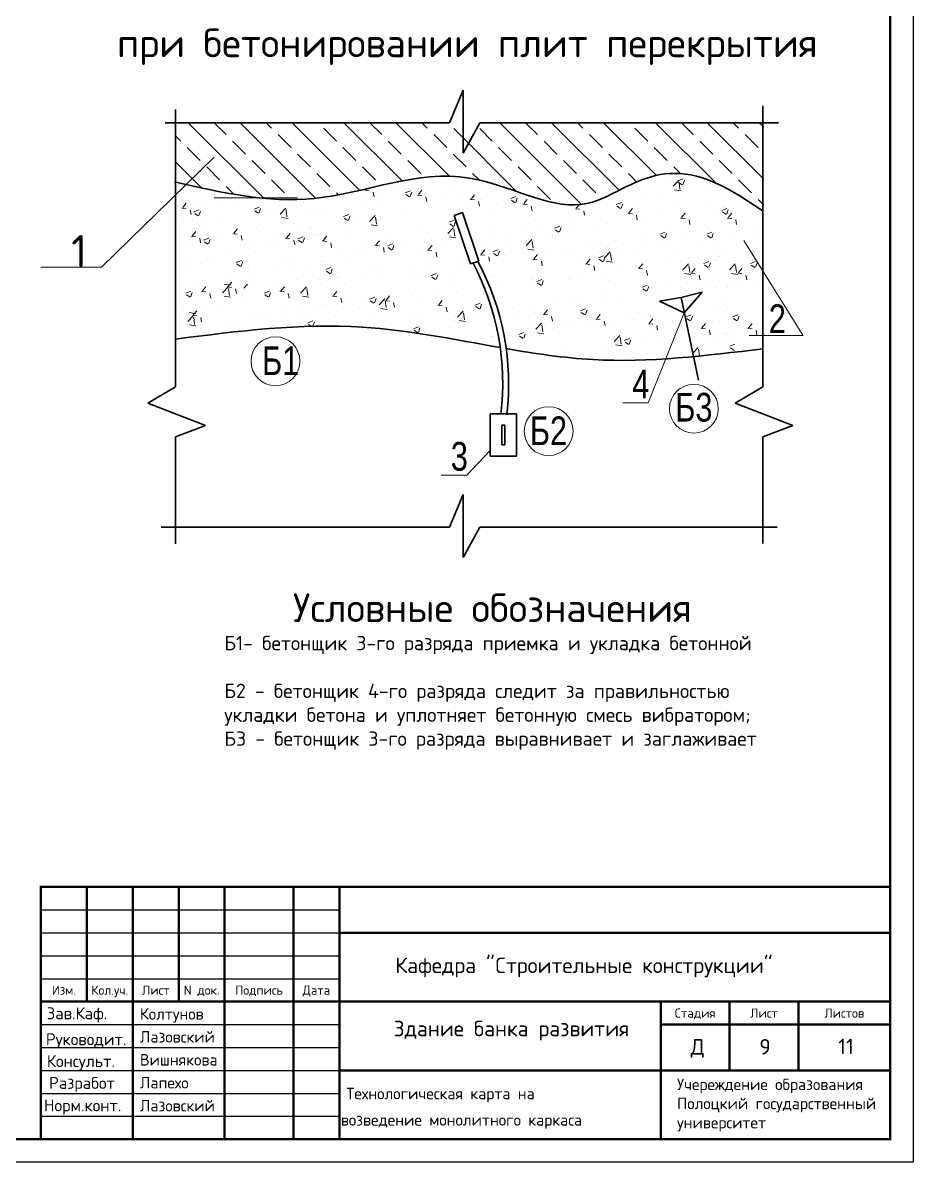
# Model space of a CAD drawing. Header units: millimetres. Extents: x 5763 to 12018931, y 39842 to 3600577.
# Drawn here: x 971872 to 1010663, y 734421 to 784092 of the extents above; entities that cross this region are included whole.
import ezdxf
from ezdxf.enums import TextEntityAlignment as Align

# ---------------------------------------------------------------- set-up
doc = ezdxf.new("R2010")
doc.units = ezdxf.units.MM
doc.layers.add('1serv', color=7, linetype='Continuous')
for name, color, linetype, lineweight in [('3', 7, 'Continuous', 35), ('разм', 5, 'Continuous', 15), ('текст на ТК', 7, 'Continuous', 20)]:
    doc.layers.add(name, color=color, linetype=linetype, lineweight=lineweight)
doc.styles.add('ISOCPEUR', font='isocpeur.ttf')
doc.styles.add('TXT0', font='txt', dxfattribs={"width": 0.8})

msp = doc.modelspace()

# ---------------------------------------------------------------- linework, layer by layer
at = {"color": 0, "lineweight": 35}
for p, q in [((990455.40727, 779737.87266), (991059.40122, 781159.52806)), ((991059.40122, 781159.52806), (991059.40122, 778413.29817)), ((1004113.85126, 768220.15795), (1004113.85126, 780465.65324)), ((978525.29378, 768220.15795), (978525.29378, 780315.87689)), ((990455.40727, 779737.87266), (978077.23517, 779737.87266)), ((991059.40122, 778413.29817), (991778.26487, 779737.87266)), ((1004800.80521, 779737.87266), (991778.26487, 779737.87266)), ((991031.16648, 775817.60631), (990669.98618, 775697.20311)), ((990669.98618, 775697.20311), (991376.54694, 773577.6928)), ((991737.72725, 773698.096), (991031.16648, 775817.60631)), ((991376.54694, 773577.6928), (991737.72725, 773698.096)), ((1000549.21703, 772116.28984), (999608.15132, 771960.77666)), ((999608.15132, 771960.77666), (1000689.16743, 771451.94804)), ((1000549.21703, 772116.28984), (1001473.04391, 772353.63538)), ((1001307.65671, 768511.89085), (1000549.21703, 772116.28984)), ((1001473.04391, 772353.63538), (1000689.16743, 771451.94804)), ((978525.29378, 768220.15795), (977313.32316, 767509.41261)), ((1004113.85126, 768220.15795), (1002901.88064, 767509.41261)), ((977313.32316, 767509.41261), (979835.86953, 766534.38986)), ((1002901.88064, 767509.41261), (1005424.42701, 766534.38986)), ((993374.44256, 767050.99473), (992232.54268, 767050.99473)), ((992232.54268, 767050.99473), (992232.54268, 765197.10025)), ((993374.44256, 765197.10025), (993374.44256, 767050.99473)), ((979835.86953, 766534.38986), (978521.62881, 766047.84368)), ((992870.86256, 766547.41473), (992736.12268, 766547.41473)), ((992736.12268, 766547.41473), (992736.12268, 765700.68025)), ((992870.86256, 765700.68025), (992870.86256, 766547.41473)), ((1005424.42701, 766534.38986), (1004110.18629, 766047.84368)), ((978525.29378, 761371.25982), (978525.29378, 766049.20049)), ((1004113.85126, 761388.22348), (1004113.85126, 766049.20049)), ((992736.12268, 765700.68025), (992870.86256, 765700.68025)), ((992232.54268, 765197.10025), (993374.44256, 765197.10025)), ((990455.40727, 762110.54913), (991059.40122, 763532.20454)), ((991059.40122, 763532.20454), (991059.40122, 760785.97464)), ((990455.40727, 762110.54913), (977905.17636, 762110.54913)), ((991059.40122, 760785.97464), (991778.26487, 762110.54913)), ((1004736.95949, 762110.54913), (991778.26487, 762110.54913))]:
    msp.add_line(p, q, dxfattribs=at)
at = {"color": 0}
for p, q in [((972663.26196, 745420.69569), (985663.26196, 745420.69569)), ((972663.26196, 744420.69569), (985663.26196, 744420.69569)), ((972663.26196, 743420.69569), (985663.26196, 743420.69569)), ((972663.26196, 742420.69569), (985663.26196, 742420.69569)), ((972663.26196, 740420.69569), (985663.26196, 740420.69569)), ((972663.26196, 739420.69569), (985663.26196, 739420.69569)), ((972663.26196, 738420.69569), (985663.26196, 738420.69569)), ((972663.26196, 737420.69569), (985663.26196, 737420.69569)), ((972663.26196, 736420.69569), (985663.26196, 736420.69569))]:
    msp.add_line(p, q, dxfattribs=at)
msp.add_lwpolyline([(842463.26196, 734420.69569), (842463.26196, 853220.69569), (1010663.26196, 853220.69569), (1010663.26196, 734420.69569)], close=True, dxfattribs=at)
at = {"color": 0, "lineweight": 40, "const_width": 100}
msp.add_lwpolyline([(846463.26196, 735420.69569), (846463.26196, 852220.69569), (1009663.26196, 852220.69569), (1009663.26196, 735420.69569)], close=True, dxfattribs=at)
at = {"color": 0, "const_width": 100}
for points in [[(1009663.26196, 746420.69569), (972663.26196, 746420.69569), (972663.26196, 735420.69569)], [(974663.26196, 741420.69569), (974663.26196, 746420.69569)], [(976663.26196, 735420.69569), (976663.26196, 746420.69569)], [(978663.26196, 741420.69569), (978663.26196, 746420.69569)], [(980663.26196, 735420.69569), (980663.26196, 746420.69569)], [(983663.26196, 735420.69569), (983663.26196, 746420.69569)], [(985663.26196, 735420.69569), (985663.26196, 746420.69569)], [(985663.26196, 744420.69569), (1009663.26196, 744420.69569)], [(985663.26196, 741420.69569), (972663.26196, 741420.69569)], [(985663.26196, 741420.69569), (1009663.26196, 741420.69569)], [(999663.26196, 735420.69569), (999663.26196, 741420.69569)], [(1002663.26196, 738420.69569), (1002663.26196, 741420.69569)], [(1005663.26196, 738420.69569), (1005663.26196, 741420.69569)], [(999663.26196, 740420.69569), (1009663.26196, 740420.69569)], [(985663.26196, 738420.69569), (1009663.26196, 738420.69569)]]:
    msp.add_lwpolyline(points, dxfattribs=at)
at = {"color": 0, "lineweight": 35}
for centre, radius, start, end in [((981421.19098, 768364.55351), 11359.26477, 353.274594503, 27.543872055), ((981847.03354, 768377.55249), 11189.84499, 352.946197943, 28.313858797)]:
    msp.add_arc(centre, radius, start, end, dxfattribs=at)
for points, knots in [([(978473.9842, 777156.68678), (980514.2642, 776693.20861), (984818.97737, 775715.33276), (990640.33351, 778465.33281), (997011.91616, 774650.96852), (999631.99261, 779101.80733), (1004055.29443, 775913.45197), (1004113.85126, 775903.34883)], [0, 0, 0, 0, 3658.5913542953, 7719.1298982976, 10686.4797242927, 14551.0991077453, 15345.1369222005, 15345.1369222005, 15345.1369222005, 15345.1369222005]), ([(978525.29378, 770303.07752), (981246.61615, 770651.40125), (985990.6143, 771258.62335), (990674.46067, 770285.42774), (992673.87816, 769932.35252)], [0, 0, 0, 0, 32.4122202127, 56.5032332157, 56.5032332157, 56.5032332157, 56.5032332157]), ([(992934.47936, 769886.71468), (994189.15086, 769668.96523), (997894.50368, 769115.97244), (1001638.67569, 769577.81623), (1004113.85126, 769883.12924)], [57.5498371692, 57.5498371692, 57.5498371692, 57.5498371692, 72.6656349091, 102.1489744054, 102.1489744054, 102.1489744054, 102.1489744054])]:
    msp.add_open_spline(points, degree=3, knots=knots, dxfattribs=at)
at = {"layer": '3', "color": 0, "lineweight": 18}
for p, q in [((972663.26196, 746420.69569), (1009663.26196, 746420.69569)), ((980663.26196, 735420.69569), (980663.26196, 746420.69569)), ((983663.26196, 735420.69569), (983663.26196, 746420.69569)), ((985663.26196, 735420.69569), (985663.26196, 746420.69569)), ((972663.26196, 745420.69569), (985663.26196, 745420.69569)), ((972663.26196, 744420.69569), (985663.26196, 744420.69569)), ((972663.26196, 741420.69569), (1009663.26196, 741420.69569)), ((999663.26196, 735420.69569), (999663.26196, 741420.69569)), ((1002663.26196, 738420.69569), (1002663.26196, 741420.69569)), ((1005663.26196, 738420.69569), (1005663.26196, 741420.69569)), ((972663.26196, 740420.69569), (985663.26196, 740420.69569)), ((999663.26196, 740420.69569), (1009663.26196, 740420.69569)), ((972663.26196, 739420.69569), (985663.26196, 739420.69569)), ((972663.26196, 738420.69569), (1009663.26196, 738420.69569)), ((972663.26196, 737420.69569), (985663.26196, 737420.69569)), ((972663.26196, 736420.69569), (985663.26196, 736420.69569))]:
    msp.add_line(p, q, dxfattribs=at)
at = {"layer": 'текст на ТК', "color": 0, "linetype": 'Continuous'}
for p, q in [((982373.49906, 776445.4389), (979081.0653, 779737.87266)), ((980730.15145, 779219.35635), (980211.63513, 779737.87266)), ((984643.75751, 776436.31914), (981342.20399, 779737.87266)), ((982708.6478, 779501.99869), (982472.77382, 779737.87266)), ((986558.83492, 776782.38042), (983603.34268, 779737.87266)), ((985535.07116, 778936.71401), (984969.78649, 779501.99869)), ((988406.58058, 777195.77344), (985864.48137, 779737.87266)), ((987513.56751, 779219.35635), (986995.0512, 779737.87266)), ((990461.01091, 777402.4818), (988125.62005, 779737.87266)), ((989492.06386, 779501.99869), (989256.18989, 779737.87266)), ((993372.27558, 776752.35582), (990647.69504, 779476.93637)), ((992318.48722, 778936.71401), (991778.26487, 779476.93637)), ((996215.97664, 776169.79345), (992647.89743, 779737.87266)), ((994296.98358, 779219.35635), (993778.46726, 779737.87266)), ((997866.15355, 776780.75524), (994909.03612, 779737.87266)), ((996275.47993, 779501.99869), (996039.60595, 779737.87266)), ((999475.92205, 777432.12542), (997170.17481, 779737.87266)), ((999101.90329, 778936.71401), (998536.61862, 779501.99869)), ((1002030.68062, 777138.50554), (999431.3135, 779737.87266)), ((1001080.39964, 779219.35635), (1000561.88333, 779737.87266)), ((1004151.11178, 777279.21306), (1001692.45219, 779737.87266)), ((1003058.896, 779501.99869), (1002823.02202, 779737.87266)), ((1004151.11178, 779540.35175), (1003953.59087, 779737.87266)), ((978751.65509, 778936.71401), (978525.29378, 779163.07533)), ((981578.07845, 778371.42934), (981012.79378, 778936.71401)), ((983556.57481, 778654.07168), (982991.29013, 779219.35635)), ((988361.49452, 778371.42934), (987796.20985, 778936.71401)), ((990339.99087, 778654.07168), (989774.7062, 779219.35635)), ((995144.91059, 778371.42934), (994579.62591, 778936.71401)), ((997123.40694, 778654.07168), (996558.12227, 779219.35635)), ((1001928.32665, 778371.42934), (1001363.04198, 778936.71401)), ((1003906.823, 778654.07168), (1003341.53833, 779219.35635)), ((979599.5821, 778088.78701), (979034.29743, 778654.07168)), ((984404.50181, 777806.14467), (983839.21714, 778371.42934)), ((986382.99817, 778088.78701), (985817.71349, 778654.07168)), ((991187.91788, 777806.14467), (990622.63321, 778371.42934)), ((993166.41423, 778088.78701), (992601.12956, 778654.07168)), ((997971.33395, 777806.14467), (997406.04927, 778371.42934)), ((999949.8303, 778088.78701), (999384.54563, 778654.07168)), ((975304.5255, 773441.80795), (980202.75766, 778233.41002)), ((979658.86505, 776898.93422), (978525.29378, 778032.5055)), ((982426.00546, 777523.50233), (981860.72079, 778088.78701)), ((989209.42153, 777523.50233), (988644.13686, 778088.78701)), ((995992.83759, 777523.50233), (995427.55292, 778088.78701)), ((1002776.25366, 777523.50233), (1002210.96899, 778088.78701)), ((980447.50911, 777240.86), (979882.22444, 777806.14467)), ((985252.42882, 776958.21766), (984687.14415, 777523.50233)), ((987230.92518, 777240.86), (986665.6405, 777806.14467)), ((991749.13826, 777244.92428), (991470.56022, 777523.50233)), ((994014.34124, 777240.86), (993449.05657, 777806.14467)), ((998629.99282, 777147.4858), (998253.97628, 777523.50233)), ((1000518.5588, 777520.05851), (1000232.47264, 777806.14467)), ((981064.79982, 776623.56929), (980730.15145, 776958.21766)), ((983273.93247, 776675.57532), (982708.6478, 777240.86)), ((989330.83674, 776938.82553), (989330.83674, 776938.82553)), ((991350.36623, 777204.70163), (991350.36623, 777204.70163)), ((994862.26825, 776392.93299), (994296.98358, 776958.21766)), ((996840.7646, 776675.57532), (996275.47993, 777240.86)), ((998571.40613, 777004.89574), (998571.40613, 777004.89574)), ((999371.92606, 777110.28619), (999371.92606, 777110.28619)), ((999970.40538, 777315.10972), (999970.40538, 777315.10972)), ((1000204.18233, 776963.79723), (1000453.24894, 777223.37816)), ((1000411.52272, 777201.47136), (1000635.42329, 777287.41874)), ((1000442.04654, 777131.69204), (1000601.10899, 777024.40306)), ((1000503.51119, 776845.62997), (1000468.18207, 777149.3179)), ((1000583.00967, 777269.72837), (1000583.00967, 777269.72837)), ((1000630.20071, 777039.04241), (1000695.03895, 777232.27861)), ((1000704.75291, 776871.50605), (1000704.75291, 776871.50605)), ((1001677.42318, 777242.9877), (1001677.42318, 777242.9877)), ((1003624.18067, 776675.57532), (1003058.896, 777240.86)), ((978843.09348, 776365.90089), (978843.09348, 776365.90089)), ((978856.24504, 776693.86488), (978856.24504, 776693.86488)), ((979314.07451, 776728.97938), (979314.07451, 776728.97938)), ((983566.11239, 776383.3954), (983556.57481, 776392.93299)), ((985299.70372, 776408.1168), (985299.70372, 776408.1168)), ((985626.41183, 776584.23466), (985535.07116, 776675.57532)), ((986710.85891, 776624.05818), (986710.85891, 776624.05818)), ((986769.99424, 776784.84689), (986961.12812, 776768.12484)), ((986811.95271, 776811.40194), (986850.32214, 776857.12884)), ((987175.22077, 776502.20353), (987138.2482, 776702.64618)), ((987319.2332, 776673.9929), (987319.2332, 776673.9929)), ((988119.75313, 776779.38334), (988119.75313, 776779.38334)), ((988417.87671, 776551.93616), (988417.87671, 776551.93616)), ((988533.59113, 776682.3093), (988757.4917, 776768.25668)), ((988564.12974, 776612.5274), (988723.19219, 776505.23843)), ((988739.71932, 776457.66958), (988739.71932, 776457.66958)), ((988752.28387, 776519.87206), (988817.12211, 776713.10825)), ((989063.60079, 776584.18232), (989254.73467, 776567.46027)), ((989105.5666, 776610.73682), (989259.72634, 776794.45724)), ((989266.02339, 776371.61171), (989266.02339, 776371.61171)), ((989468.82421, 776301.52332), (989431.85164, 776501.96597)), ((990124.89451, 776479.81414), (990124.89451, 776479.81414)), ((990604.59165, 776777.77638), (990604.59165, 776777.77638)), ((990907.85697, 776596.76599), (990907.85697, 776596.76599)), ((991357.20735, 776383.51775), (991548.34123, 776366.7957)), ((991399.18049, 776410.0717), (991553.34023, 776593.79212)), ((991831.91231, 776407.69212), (991831.91231, 776407.69212)), ((992523.05277, 776801.48037), (992523.05277, 776801.48037)), ((993129.15351, 776426.20607), (993353.05408, 776512.15345)), ((993347.83883, 776263.77332), (993412.67707, 776457.00952)), ((993692.79438, 776209.40658), (993846.95412, 776393.127)), ((997402.05875, 776406.59757), (997402.05875, 776406.59757)), ((999062.91933, 776646.35177), (999062.91933, 776646.35177)), ((999796.92877, 776470.34115), (999796.92877, 776470.34115)), ((1000268.77021, 776812.94991), (1000553.16605, 776768.84179)), ((1001661.8011, 776790.44796), (1001661.8011, 776790.44796)), ((1004151.11178, 776148.64421), (1003906.823, 776392.93299)), ((978615.84622, 776113.69105), (978615.84622, 776113.69105)), ((978795.44286, 776012.49866), (978986.57674, 775995.77661)), ((978837.39416, 776039.05224), (978991.5539, 776222.77266)), ((979200.65689, 775729.88243), (979163.68433, 775930.32507)), ((979328.94962, 775851.20249), (979552.85019, 775937.14987)), ((979416.36615, 776219.08149), (979416.36615, 776219.08149)), ((979517.32865, 775936.36572), (979517.32865, 775936.36572)), ((979547.64223, 775688.76665), (979612.48046, 775882.00285)), ((979873.6064, 776143.28416), (979873.6064, 776143.28416)), ((980450.99818, 776018.1016), (980450.99818, 776018.1016)), ((981112.8394, 776133.56871), (981112.8394, 776133.56871)), ((981949.64903, 775967.05353), (982173.5496, 776053.00091)), ((981980.18847, 775897.27346), (982139.25092, 775789.98449)), ((982092.83176, 776243.25588), (982092.83176, 776243.25588)), ((982168.3417, 775804.61699), (982233.17994, 775997.85318)), ((983079.99897, 775752.81444), (983329.06559, 776012.39538)), ((983379.325, 775634.65208), (983343.99588, 775938.34001)), ((984088.62011, 776248.67461), (984088.62011, 776248.67461)), ((984592.47535, 775993.71493), (984592.47535, 775993.71493)), ((985989.96702, 775927.14313), (985989.96702, 775927.14313)), ((986874.84699, 776137.56277), (986874.84699, 776137.56277)), ((987605.16281, 776131.85751), (987605.16281, 776131.85751)), ((990509.14008, 775943.47828), (990509.14008, 775943.47828)), ((991309.66001, 776048.86873), (991309.66001, 776048.86873)), ((991762.42764, 776100.84311), (991725.45507, 776301.28576)), ((992520.74363, 776208.31091), (992520.74363, 776208.31091)), ((993159.68513, 776356.42638), (993318.74758, 776249.1374)), ((993538.9301, 776335.57009), (993538.9301, 776335.57009)), ((993650.8139, 776182.85317), (993841.94778, 776166.13113)), ((994056.03107, 775900.1629), (994019.0585, 776100.60555)), ((994145.02937, 775976.72891), (994145.02937, 775976.72891)), ((995944.42046, 775982.1886), (996135.55434, 775965.46655)), ((995986.40827, 776008.74147), (996115.38387, 776162.4486)), ((996349.6345, 775699.48269), (996312.66194, 775899.92534)), ((996952.9657, 776191.32605), (996952.9657, 776191.32605)), ((997724.71588, 776170.10284), (997948.61645, 776256.05022)), ((997755.24053, 776100.32535), (997914.30297, 775993.03638)), ((997932.05644, 776150.23434), (997932.05644, 776150.23434)), ((997943.3938, 776007.67459), (998008.23204, 776200.91079)), ((998280.02216, 775808.07635), (998434.1819, 775991.79677)), ((998659.9835, 776119.20403), (998659.9835, 776119.20403)), ((999741.78353, 776008.50502), (999741.78353, 776008.50502)), ((1000367.0013, 776047.082), (1000367.0013, 776047.082)), ((1001761.31301, 776274.38112), (1001761.31301, 776274.38112)), ((1002074.01909, 775974.95998), (1002074.01909, 775974.95998)), ((1002281.06473, 776011.71477), (1002281.06473, 776011.71477)), ((1002320.27825, 775913.99961), (1002544.17882, 775999.94699)), ((1002400.06826, 776047.082), (1002400.06826, 776047.082)), ((1002428.02633, 776088.3319), (1002428.02633, 776088.3319)), ((1002538.94877, 775751.57586), (1002603.787, 775944.81206)), ((1003794.37997, 776274.38112), (1003794.37997, 776274.38112)), ((978817.36107, 775629.35922), (978817.36107, 775629.35922)), ((979272.77908, 775462.23465), (979272.77908, 775462.23465)), ((979359.48989, 775781.42426), (979518.55234, 775674.13528)), ((979730.60855, 775497.34915), (979730.60855, 775497.34915)), ((980484.00385, 775378.26139), (980484.00385, 775378.26139)), ((980561.34233, 775463.0062), (980561.34233, 775463.0062)), ((982580.87181, 775728.8823), (982580.87181, 775728.8823)), ((983144.57945, 775601.99672), (983428.97529, 775557.88859)), ((983381.39174, 775834.27274), (983381.39174, 775834.27274)), ((983669.14359, 775383.4646), (983669.14359, 775383.4646)), ((984348.13344, 775701.98885), (984348.13344, 775701.98885)), ((985009.97466, 775817.45596), (985009.97466, 775817.45596)), ((985846.78429, 775650.94078), (986070.68486, 775736.88816)), ((985877.32372, 775581.16072), (986036.38617, 775473.87174)), ((986065.47696, 775488.50424), (986130.31519, 775681.74044)), ((986478.00706, 775412.76955), (986478.00706, 775412.76955)), ((986977.13423, 775436.7017), (987226.20084, 775696.28263)), ((987276.46026, 775318.53933), (987241.13113, 775622.22726)), ((987278.52699, 775518.16), (987278.52699, 775518.16)), ((988489.6106, 775677.60218), (988489.6106, 775677.60218)), ((990442.34666, 775394.83755), (990666.24723, 775480.78493)), ((990661.03192, 775232.40551), (990725.87016, 775425.6417)), ((992484.1688, 775736.97471), (992484.1688, 775736.97471)), ((994202.31179, 775510.02072), (994202.31179, 775510.02072)), ((995710.65051, 775477.79629), (995710.65051, 775477.79629)), ((996067.18412, 775830.12753), (996067.18412, 775830.12753)), ((997730.17999, 775743.67239), (997730.17999, 775743.67239)), ((998238.02701, 775781.52403), (998429.16089, 775764.80198)), ((998530.69991, 775849.06284), (998530.69991, 775849.06284)), ((998643.23794, 775498.80249), (998606.26537, 775699.24513)), ((998698.28167, 775448.11828), (998698.28167, 775448.11828)), ((999024.03535, 775581.84611), (999024.03535, 775581.84611)), ((1000531.63357, 775580.85946), (1000722.76745, 775564.13741)), ((1000563.154, 775768.22509), (1000563.154, 775768.22509)), ((1000573.63605, 775607.41123), (1000727.79579, 775791.13165)), ((1000665.86894, 775807.00039), (1000665.86894, 775807.00039)), ((1000936.84137, 775298.12228), (1000899.8688, 775498.56492)), ((1002350.79592, 775844.22433), (1002509.85837, 775736.93535)), ((1002564.70053, 775580.85946), (1002755.83441, 775564.13741)), ((1002596.22096, 775768.22509), (1002596.22096, 775768.22509)), ((1002606.70301, 775607.41123), (1002760.86275, 775791.13165)), ((1002698.9359, 775807.00039), (1002698.9359, 775807.00039)), ((1002969.90833, 775298.12228), (1002932.93577, 775498.56492)), ((979032.38026, 774882.06082), (979032.38026, 774882.06082)), ((979253.9282, 774807.42202), (979408.08794, 774991.14244)), ((979259.62752, 775134.27066), (979259.62752, 775134.27066)), ((979832.90019, 774987.45127), (979832.90019, 774987.45127)), ((980412.11421, 774953.59594), (980412.11421, 774953.59594)), ((981022.94198, 774896.3166), (981214.07586, 774879.59456)), ((981064.90062, 774922.86965), (981219.06035, 775106.59007)), ((981158.23901, 774948.72621), (981158.23901, 774948.72621)), ((982053.94779, 775178.75022), (982053.94779, 775178.75022)), ((982191.02164, 775306.13936), (982191.02164, 775306.13936)), ((982865.25681, 774876.60419), (982865.25681, 774876.60419)), ((983358.51451, 774722.20453), (983512.67424, 774905.92495)), ((983898.03944, 775234.01734), (983898.03944, 775234.01734)), ((984381.1391, 775062.14864), (984381.1391, 775062.14864)), ((984458.47758, 775146.89345), (984458.47758, 775146.89345)), ((986088.1569, 774990.02662), (986088.1569, 774990.02662)), ((987041.71471, 775285.88397), (987326.11055, 775241.77584)), ((987566.27884, 775067.35185), (987566.27884, 775067.35185)), ((987795.1747, 774917.90459), (987795.1747, 774917.90459)), ((989227.13942, 775307.10605), (989227.13942, 775307.10605)), ((990389.88381, 774907.40981), (990638.95043, 775166.99074)), ((990472.87912, 775325.05969), (990631.94157, 775217.77071)), ((990689.21037, 774789.2482), (990653.88124, 775092.93613)), ((991679.51748, 774947.08756), (991679.51748, 774947.08756)), ((992337.43946, 775189.91391), (992337.43946, 775189.91391)), ((993699.04696, 775212.96366), (993699.04696, 775212.96366)), ((994106.1454, 774912.22325), (994106.1454, 774912.22325)), ((994499.56689, 775318.35411), (994499.56689, 775318.35411)), ((995037.90904, 775138.73433), (995261.80961, 775224.6817)), ((995747.97898, 775137.37753), (995747.97898, 775137.37753)), ((996833.40934, 775128.01147), (996833.40934, 775128.01147)), ((997363.17478, 775342.09191), (997363.17478, 775342.09191)), ((999633.47141, 774882.6311), (999857.37198, 774968.57847)), ((999852.14185, 774720.20804), (999916.98009, 774913.44424)), ((1000920.08687, 775013.15778), (1000920.08687, 775013.15778)), ((1001666.53837, 774882.6311), (1001890.43894, 774968.57847)), ((1001720.60679, 775118.54822), (1001720.60679, 775118.54822)), ((1001885.20882, 774720.20804), (1001950.04706, 774913.44424)), ((1002242.18076, 774947.20911), (1002242.18076, 774947.20911)), ((1002953.15383, 775013.15778), (1002953.15383, 775013.15778)), ((1003753.67376, 775118.54822), (1003753.67376, 775118.54822)), ((979211.9769, 774780.86843), (979403.11078, 774764.14638)), ((979233.89511, 774397.72899), (979233.89511, 774397.72899)), ((979617.19093, 774498.2522), (979580.21837, 774698.69484)), ((979745.48366, 774619.57227), (979969.38423, 774705.51964)), ((979776.02393, 774549.79403), (979935.08638, 774442.50505)), ((979933.86269, 774704.73549), (979933.86269, 774704.73549)), ((979964.17627, 774457.13642), (980029.0145, 774650.37262)), ((981428.15289, 774613.68474), (981391.18033, 774814.12738)), ((981739.64567, 774467.65895), (981739.64567, 774467.65895)), ((982540.16559, 774573.0494), (982540.16559, 774573.0494)), ((982845.68722, 774545.70624), (982845.68722, 774545.70624)), ((983316.54854, 774695.65203), (983507.68242, 774678.92998)), ((983721.75633, 774413.00453), (983684.78376, 774613.44717)), ((983751.24921, 774732.49158), (983751.24921, 774732.49158)), ((983858.40456, 774679.58179), (984082.30513, 774765.52916)), ((983888.93785, 774609.80575), (984048.0003, 774502.51678)), ((984077.08976, 774517.15044), (984141.928, 774710.38663)), ((984309.24946, 774637.48319), (984309.24946, 774637.48319)), ((984572.27461, 774804.48217), (984572.27461, 774804.48217)), ((984710.55954, 774865.81304), (984710.55954, 774865.81304)), ((984920.07724, 774580.20386), (985111.21112, 774563.48181)), ((984962.03587, 774606.7569), (985116.19561, 774790.47732)), ((985055.37426, 774632.61347), (985055.37426, 774632.61347)), ((985325.28815, 774297.57199), (985288.31558, 774498.01463)), ((985951.08305, 774862.63747), (985951.08305, 774862.63747)), ((986762.39206, 774560.49144), (986762.39206, 774560.49144)), ((987213.68379, 774379.53928), (987404.81767, 774362.81724)), ((987255.64976, 774406.09178), (987409.8095, 774589.8122)), ((987648.38446, 774416.37883), (987648.38446, 774416.37883)), ((987755.53982, 774363.46904), (987979.44039, 774449.41641)), ((987974.22501, 774201.03769), (988039.06325, 774394.27389)), ((988469.40986, 774488.36942), (988469.40986, 774488.36942)), ((988607.6948, 774549.7003), (988607.6948, 774549.7003)), ((989502.19249, 774845.78257), (989502.19249, 774845.78257)), ((989549.26365, 774205.42667), (989703.42339, 774389.14708)), ((989667.91394, 774682.25493), (989667.91394, 774682.25493)), ((990176.42766, 774416.2474), (990176.42766, 774416.2474)), ((990454.46478, 774756.58645), (990738.86062, 774712.47832)), ((990468.43387, 774787.64538), (990468.43387, 774787.64538)), ((990472.56713, 774869.80711), (990472.56713, 774869.80711)), ((990830.08903, 774467.75467), (990830.08903, 774467.75467)), ((992445.28483, 774672.46905), (992445.28483, 774672.46905)), ((992916.22809, 774701.53853), (992916.22809, 774701.53853)), ((993103.66468, 774487.79786), (993103.66468, 774487.79786)), ((993802.6334, 774378.11792), (994051.70001, 774637.69885)), ((994101.96047, 774259.95707), (994066.63135, 774563.645)), ((994623.24589, 774629.4165), (994623.24589, 774629.4165)), ((994968.53701, 774807.90467), (994968.53701, 774807.90467)), ((996330.26369, 774557.29448), (996330.26369, 774557.29448)), ((996888.95385, 774482.44905), (996888.95385, 774482.44905)), ((997689.47377, 774587.83949), (997689.47377, 774587.83949)), ((998037.28148, 774485.17246), (998037.28148, 774485.17246)), ((998900.55739, 774747.28168), (998900.55739, 774747.28168)), ((998985.15138, 774517.34045), (998985.15138, 774517.34045)), ((999663.98991, 774812.85764), (999823.05235, 774705.56866)), ((999744.29928, 774413.05044), (999744.29928, 774413.05044)), ((1000626.98497, 774742.49472), (1000626.98497, 774742.49472)), ((1001697.05687, 774812.85764), (1001856.11932, 774705.56866)), ((1001784.39912, 774649.16011), (1001784.39912, 774649.16011)), ((1002660.05193, 774742.49472), (1002660.05193, 774742.49472)), ((1003281.4668, 774607.66288), (1005852.59808, 770470.64147)), ((1003817.46608, 774649.16011), (1003817.46608, 774649.16011)), ((980202.75766, 773885.6701), (980202.75766, 773885.6701)), ((980980.81489, 774225.59943), (980980.81489, 774225.59943)), ((982015.06382, 774114.24455), (982015.06382, 774114.24455)), ((983630.25962, 774318.95894), (983630.25962, 774318.95894)), ((984877.95014, 773909.48668), (984877.95014, 773909.48668)), ((985636.78092, 774151.5462), (985636.78092, 774151.5462)), ((986437.30085, 774256.93665), (986437.30085, 774256.93665)), ((986742.82247, 774229.59349), (986742.82247, 774229.59349)), ((987527.39487, 774002.84619), (987527.39487, 774002.84619)), ((987618.89158, 774096.89178), (987581.91901, 774297.33443)), ((987786.0731, 774293.693), (987945.13555, 774186.40403)), ((989188.25545, 774242.60039), (989188.25545, 774242.60039)), ((989507.29035, 774178.87471), (989698.42423, 774162.15267)), ((989912.49501, 773896.21157), (989875.52245, 774096.65422)), ((991800.89691, 773978.21014), (991992.03078, 773961.48809)), ((991842.87754, 774004.76155), (991997.03728, 774188.48197)), ((991883.44546, 774344.12538), (991883.44546, 774344.12538)), ((992206.09845, 773695.53136), (992169.12588, 773895.97401)), ((992351.10219, 774107.36581), (992575.00276, 774193.31319)), ((992381.6285, 774037.59198), (992540.69095, 773930.303)), ((992569.77998, 773944.93896), (992634.61822, 774138.17516)), ((992857.82082, 773951.74032), (992857.82082, 773951.74032)), ((993590.46325, 774272.00335), (993590.46325, 774272.00335)), ((993658.34075, 774057.13076), (993658.34075, 774057.13076)), ((993867.21485, 774227.28892), (994151.61069, 774183.18079)), ((994136.49143, 773804.09643), (994290.65117, 773987.81685)), ((994869.42436, 774216.57295), (994869.42436, 774216.57295)), ((995297.48105, 774199.88133), (995297.48105, 774199.88133)), ((995709.09501, 774072.87187), (995709.09501, 774072.87187)), ((996946.66457, 773851.26258), (997170.56514, 773937.20996)), ((997004.49885, 774127.75931), (997004.49885, 774127.75931)), ((997165.33494, 773688.84023), (997230.17318, 773882.07642)), ((997215.38298, 773848.82603), (997464.4496, 774108.40697)), ((997324.29081, 774277.58625), (997324.29081, 774277.58625)), ((997514.71058, 773730.66594), (997479.38146, 774034.35387)), ((998054.65446, 774008.9465), (998054.65446, 774008.9465)), ((998711.51665, 774055.63729), (998711.51665, 774055.63729)), ((999919.52679, 774329.05331), (999919.52679, 774329.05331)), ((1000418.53445, 773983.51526), (1000418.53445, 773983.51526)), ((1001451.31708, 774340.92841), (1001451.31708, 774340.92841)), ((1001952.59375, 774329.05331), (1001952.59375, 774329.05331)), ((1002090.46427, 774016.76706), (1002090.46427, 774016.76706)), ((1002125.55224, 773911.39324), (1002125.55224, 773911.39324)), ((1002203.29679, 773882.70345), (1002203.29679, 773882.70345)), ((1002451.60141, 773983.51526), (1002451.60141, 773983.51526)), ((1003484.38404, 774340.92841), (1003484.38404, 774340.92841)), ((972651.26187, 773441.80795), (975304.5255, 773441.80795)), ((978623.4408, 773508.8298), (978623.4408, 773508.8298)), ((978991.67405, 773726.22792), (978991.67405, 773726.22792)), ((979598.58403, 773589.37987), (979598.58403, 773589.37987)), ((981171.59772, 773648.21327), (981395.49829, 773734.16065)), ((981202.13183, 773578.43906), (981361.19428, 773471.15009)), ((981390.28285, 773485.78262), (981455.12109, 773679.01882)), ((981554.83493, 773680.6985), (981554.83493, 773680.6985)), ((981747.04011, 773523.48337), (981747.04011, 773523.48337)), ((982910.02307, 773471.26823), (982910.02307, 773471.26823)), ((983261.85272, 773608.57648), (983261.85272, 773608.57648)), ((983611.91244, 773843.59018), (983611.91244, 773843.59018)), ((984270.36549, 773572.97753), (984270.36549, 773572.97753)), ((984929.55255, 773737.14433), (984929.55255, 773737.14433)), ((985068.73297, 773332.10052), (985292.63354, 773418.0479)), ((985912.19908, 773798.13181), (985912.19908, 773798.13181)), ((987509.04769, 773527.47743), (987509.04769, 773527.47743)), ((988826.6878, 773421.03159), (988826.6878, 773421.03159)), ((989373.92002, 773847.58424), (989373.92002, 773847.58424)), ((989627.20773, 773526.42203), (989627.20773, 773526.42203)), ((990791.20506, 773403.24901), (990791.20506, 773403.24901)), ((990838.29134, 773685.86422), (990838.29134, 773685.86422)), ((992406.40086, 773607.96339), (992406.40086, 773607.96339)), ((994067.26143, 773847.71759), (994067.26143, 773847.71759)), ((994094.50346, 773777.54557), (994285.63734, 773760.82352)), ((994499.70188, 773494.85115), (994462.72931, 773695.2938)), ((996189.78213, 773688.83969), (996189.78213, 773688.83969)), ((996388.11002, 773576.881), (996579.2439, 773560.15895)), ((996430.10532, 773603.43131), (996584.26506, 773787.15173)), ((996793.30531, 773294.17094), (996756.33275, 773494.61359)), ((996977.18389, 773781.49095), (997136.24634, 773674.20198)), ((997279.96492, 773697.99139), (997564.36076, 773653.88327)), ((998059.33124, 773486.05833), (998059.33124, 773486.05833)), ((998723.71921, 773402.7662), (998877.87895, 773586.48662)), ((998946.26741, 773452.83479), (998946.26741, 773452.83479)), ((1000078.86073, 773751.93443), (1000078.86073, 773751.93443)), ((1000588.101, 773677.98906), (1000588.101, 773677.98906)), ((1000628.13257, 773319.53415), (1000877.19918, 773579.11508)), ((1000879.38065, 773857.32488), (1000879.38065, 773857.32488)), ((1000927.46069, 773201.37481), (1000892.13157, 773505.06274)), ((1001017.3331, 773202.10108), (1001171.49284, 773385.8215)), ((1001542.22694, 773595.15935), (1001766.12751, 773681.10673)), ((1001572.73928, 773525.38993), (1001731.80173, 773418.10095)), ((1001760.88991, 773432.74149), (1001825.72815, 773625.97769)), ((1002111.92769, 773751.93443), (1002111.92769, 773751.93443)), ((1002621.16796, 773677.98906), (1002621.16796, 773677.98906)), ((1002661.19953, 773319.53415), (1002910.26615, 773579.11508)), ((1002912.44762, 773857.32488), (1002912.44762, 773857.32488)), ((1002960.52766, 773201.37481), (1002925.19853, 773505.06274)), ((1003050.40007, 773202.10108), (1003204.5598, 773385.8215)), ((1003575.2939, 773595.15935), (1003799.19447, 773681.10673)), ((1003605.80625, 773525.38993), (1003764.8687, 773418.10095)), ((1003793.95687, 773432.74149), (1003858.79511, 773625.97769)), ((979195.01114, 773333.22333), (979195.01114, 773333.22333)), ((980898.41953, 773206.4356), (980898.41953, 773206.4356)), ((981698.93945, 773311.82605), (981698.93945, 773311.82605)), ((981976.17985, 773049.73889), (981976.17985, 773049.73889)), ((983591.37565, 773254.45328), (983591.37565, 773254.45328)), ((983779.30303, 772887.26381), (983779.30303, 772887.26381)), ((984795.55478, 772890.32286), (984795.55478, 772890.32286)), ((985099.26709, 773262.32632), (985258.32954, 773155.03734)), ((985287.4181, 773169.66987), (985352.25634, 773362.90607)), ((985451.97018, 773364.58575), (985451.97018, 773364.58575)), ((985596.07471, 772995.7133), (985596.07471, 772995.7133)), ((985644.17536, 773207.37062), (985644.17536, 773207.37062)), ((986807.15832, 773155.15549), (986807.15832, 773155.15549)), ((987158.98798, 773292.46373), (987158.98798, 773292.46373)), ((987488.5109, 772938.34053), (987488.5109, 772938.34053)), ((988866.00578, 773220.34171), (988866.00578, 773220.34171)), ((989149.37148, 773178.09473), (989149.37148, 773178.09473)), ((989664.29535, 773075.99729), (989888.19592, 773161.94467)), ((989694.82248, 773006.22529), (989853.88493, 772898.93632)), ((989882.97307, 772913.57114), (989947.81131, 773106.80734)), ((990573.02357, 773148.21968), (990573.02357, 773148.21968)), ((992280.04137, 773076.09766), (992280.04137, 773076.09766)), ((992460.03748, 773048.62607), (992460.03748, 773048.62607)), ((993987.05917, 773003.97564), (993987.05917, 773003.97564)), ((994028.19822, 772955.3496), (994028.19822, 772955.3496)), ((994259.85772, 772819.89406), (994483.75829, 772905.84144)), ((994324.9098, 773368.73288), (994324.9098, 773368.73288)), ((995670.21104, 773008.3662), (995670.21104, 773008.3662)), ((995694.07697, 772931.85362), (995694.07697, 772931.85362)), ((996047.7277, 773221.2257), (996047.7277, 773221.2257)), ((996848.24763, 773326.61615), (996848.24763, 773326.61615)), ((997285.40684, 773213.08059), (997285.40684, 773213.08059)), ((998681.71657, 773376.21642), (998872.85045, 773359.49438)), ((999086.90875, 773093.49074), (999049.93618, 773293.93338)), ((1000692.715, 773168.69387), (1000977.11084, 773124.58574)), ((1000975.32313, 773175.55185), (1001166.45701, 773158.8298)), ((1001380.51218, 772892.81053), (1001343.53961, 773093.25317)), ((1002725.78196, 773168.69387), (1003010.1778, 773124.58574)), ((1003008.39009, 773175.55185), (1003199.52397, 773158.8298)), ((1003413.57914, 772892.81053), (1003376.60658, 773093.25317)), ((979361.53152, 772624.44676), (979361.53152, 772624.44676)), ((979697.62525, 772402.11186), (979851.78499, 772585.83228)), ((980573.8411, 772321.7305), (980822.90771, 772581.31143)), ((980640.15935, 772700.22298), (980924.55519, 772656.11485)), ((980776.55369, 772576.2254), (980967.68756, 772559.50335)), ((980816.98774, 772508.47187), (980816.98774, 772508.47187)), ((980818.50515, 772602.77698), (980972.66488, 772786.4974)), ((980873.16587, 772203.5753), (980837.83674, 772507.26323)), ((981181.75209, 772293.62066), (981144.77952, 772494.0633)), ((981508.59767, 772517.55949), (981662.75741, 772701.27991)), ((981564.94169, 772465.00457), (981564.94169, 772465.00457)), ((981914.43071, 772567.157), (981914.43071, 772567.157)), ((982776.0253, 772624.44676), (982776.0253, 772624.44676)), ((983112.11904, 772402.11186), (983266.27877, 772585.83228)), ((983988.33488, 772321.7305), (984237.4015, 772581.31143)), ((984231.48152, 772508.47187), (984231.48152, 772508.47187)), ((984287.65965, 772203.5753), (984252.33052, 772507.26323)), ((984833.15756, 772724.5252), (984833.15756, 772724.5252)), ((985873.31511, 772733.62615), (985873.31511, 772733.62615)), ((988730.29282, 772408.41245), (988730.29282, 772408.41245)), ((989997.0652, 772424.64087), (989997.0652, 772424.64087)), ((990595.16515, 772728.51926), (990595.16515, 772728.51926)), ((992367.51689, 772543.45773), (992367.51689, 772543.45773)), ((992817.11461, 772795.90742), (992817.11461, 772795.90742)), ((994028.37746, 772783.21193), (994028.37746, 772783.21193)), ((994290.37788, 772750.12427), (994449.44032, 772642.83529)), ((994478.52803, 772657.47241), (994543.36627, 772850.70861)), ((997401.09477, 772859.73159), (997401.09477, 772859.73159)), ((998855.42009, 772563.79084), (999079.32066, 772649.73821)), ((998885.93327, 772494.02324), (999044.99572, 772386.73426)), ((999074.083, 772401.37368), (999138.92124, 772594.60987)), ((999108.11256, 772787.60957), (999108.11256, 772787.60957)), ((999237.63458, 772490.71108), (999237.63458, 772490.71108)), ((999787.50227, 772421.08403), (999787.50227, 772421.08403)), ((1000038.15451, 772596.10153), (1000038.15451, 772596.10153)), ((1000549.21703, 772613.4834), (1000549.21703, 772613.4834)), ((1000815.13036, 772715.48755), (1000815.13036, 772715.48755)), ((1001249.23813, 772755.54371), (1001249.23813, 772755.54371)), ((1001652.3746, 772741.19084), (1001652.3746, 772741.19084)), ((1002071.22148, 772596.10153), (1002071.22148, 772596.10153)), ((1002164.41282, 772818.19778), (1002164.41282, 772818.19778)), ((1002522.14816, 772643.36553), (1002522.14816, 772643.36553)), ((1002582.28399, 772613.4834), (1002582.28399, 772613.4834)), ((1002848.19732, 772715.48755), (1002848.19732, 772715.48755)), ((1003282.30509, 772755.54371), (1003282.30509, 772755.54371)), ((1003685.44157, 772741.19084), (1003685.44157, 772741.19084)), ((978967.43235, 772300.73201), (979191.33292, 772386.67938)), ((978997.96729, 772230.95963), (979157.02974, 772123.67065)), ((979156.12717, 772268.71767), (979156.12717, 772268.71767)), ((979186.11741, 772138.30206), (979250.95565, 772331.53825)), ((979655.66646, 772375.56082), (979846.80034, 772358.83878)), ((980060.86174, 772092.94045), (980023.88917, 772293.38309)), ((980638.41564, 772170.92545), (980922.81148, 772126.81732)), ((980955.42515, 772064.00329), (980955.42515, 772064.00329)), ((982381.92613, 772300.73201), (982605.8267, 772386.67938)), ((982412.46107, 772230.95963), (982571.52352, 772123.67065)), ((982570.62095, 772268.71767), (982570.62095, 772268.71767)), ((982600.61119, 772138.30206), (982665.44943, 772331.53825)), ((983070.16024, 772375.56082), (983261.29412, 772358.83878)), ((983475.35552, 772092.94045), (983438.38296, 772293.38309)), ((984052.90942, 772170.92545), (984337.30526, 772126.81732)), ((985363.7668, 772174.89625), (985554.90068, 772158.1742)), ((985405.73293, 772201.44675), (985559.89266, 772385.16717)), ((985768.95896, 771892.26024), (985731.98639, 772092.70288)), ((985965.93218, 771893.93214), (985965.93218, 771893.93214)), ((986865.42049, 772088.30564), (986865.42049, 772088.30564)), ((986977.4885, 772044.62878), (987201.38907, 772130.57615)), ((987008.01647, 771974.8586), (987167.07892, 771867.56963)), ((987196.16616, 771882.20332), (987261.0044, 772075.43952)), ((987401.08447, 771792.43861), (987650.15108, 772052.01955)), ((987657.37335, 771974.23168), (987848.50723, 771957.50963)), ((987700.40976, 771674.28417), (987665.08063, 771977.9721)), ((987699.34682, 772000.78163), (987853.50655, 772184.50205)), ((987985.46166, 772159.80824), (987985.46166, 772159.80824)), ((988062.56239, 771691.58003), (988025.58982, 771892.02268)), ((988785.98159, 772265.19869), (988785.98159, 772265.19869)), ((989110.48751, 772113.58907), (989110.48751, 772113.58907)), ((989992.96071, 771800.11651), (990147.12044, 771983.83693)), ((990752.32109, 772338.74334), (990752.32109, 772338.74334)), ((995206.50156, 771960.00235), (995206.50156, 771960.00235)), ((995631.32707, 771943.86054), (995631.32707, 771943.86054)), ((996007.02149, 772065.3928), (996007.02149, 772065.3928)), ((997218.1051, 772224.83498), (997218.1051, 772224.83498)), ((997246.52287, 772148.57492), (997246.52287, 772148.57492)), ((997922.62994, 772100.97722), (997922.62994, 772100.97722)), ((998907.38344, 772388.32912), (998907.38344, 772388.32912)), ((1002418.59983, 772039.07478), (1002418.59983, 772039.07478)), ((978846.65704, 771642.31038), (978846.65704, 771642.31038)), ((979122.00713, 771455.26955), (979406.40297, 771411.16142)), ((979300.35293, 771357.82355), (979454.51267, 771541.54397)), ((979476.15691, 771883.55552), (979476.15691, 771883.55552)), ((979707.75659, 771802.67621), (979707.75659, 771802.67621)), ((980539.83486, 771629.09951), (980539.83486, 771629.09951)), ((981415.23257, 771874.79823), (981415.23257, 771874.79823)), ((982089.46773, 771445.26306), (982089.46773, 771445.26306)), ((983122.25037, 771802.67621), (983122.25037, 771802.67621)), ((983135.67583, 771448.09203), (983135.67583, 771448.09203)), ((983954.32864, 771629.09951), (983954.32864, 771629.09951)), ((984192.59755, 771443.96621), (984192.59755, 771443.96621)), ((984754.84857, 771734.48996), (984754.84857, 771734.48996)), ((984829.26817, 771730.55418), (984829.26817, 771730.55418)), ((985000.54816, 771768.19883), (985000.54816, 771768.19883)), ((985834.43114, 771669.12048), (985834.43114, 771669.12048)), ((986536.28596, 771658.43216), (986536.28596, 771658.43216)), ((987449.62693, 771873.83487), (987449.62693, 771873.83487)), ((987465.65949, 771641.62792), (987750.05533, 771597.5198)), ((988243.30376, 771586.31014), (988243.30376, 771586.31014)), ((989950.32156, 771514.18812), (989950.32156, 771514.18812)), ((989950.97991, 771773.56711), (990142.11379, 771756.84506)), ((990356.16582, 771490.89982), (990319.19325, 771691.34247)), ((990813.83405, 771263.14673), (991062.90067, 771522.72766)), ((991113.15986, 771144.99303), (991077.83074, 771448.68096)), ((991175.36854, 771429.29362), (991175.36854, 771429.29362)), ((991573.05088, 771788.52555), (991796.95145, 771874.47292)), ((991603.57186, 771718.75758), (991762.63431, 771611.4686)), ((991657.33936, 771442.06609), (991657.33936, 771442.06609)), ((991791.72112, 771626.10459), (991856.55936, 771819.34079)), ((991975.88847, 771534.68407), (991975.88847, 771534.68407)), ((992328.63291, 771478.95206), (992328.63291, 771478.95206)), ((992645.91854, 771311.09583), (992612.79669, 771490.66226)), ((993186.97208, 771694.12625), (993186.97208, 771694.12625)), ((993989.49349, 771718.70626), (993989.49349, 771718.70626)), ((994192.88529, 771460.7636), (994192.88529, 771460.7636)), ((994580.18849, 771398.78628), (994734.34822, 771582.5067)), ((996057.75762, 771780.87041), (996057.75762, 771780.87041)), ((996168.61325, 771532.42232), (996392.51382, 771618.3697)), ((996199.12725, 771462.65655), (996358.1897, 771355.36758)), ((996387.27609, 771370.00586), (996452.11433, 771563.24206)), ((998688.85517, 771398.86116), (998688.85517, 771398.86116)), ((1000688.9907, 771452.03123), (999123.40033, 767524.62763)), ((1000408.01198, 771494.32037), (1000408.01198, 771494.32037)), ((1000510.33306, 771548.97774), (1000510.33306, 771548.97774)), ((1000553.7275, 771718.96797), (1000553.7275, 771718.96797)), ((1002125.52885, 771753.69212), (1002125.52885, 771753.69212)), ((1002427.54146, 771760.19647), (1002427.54146, 771760.19647)), ((1002441.07895, 771494.32037), (1002441.07895, 771494.32037)), ((1002543.40002, 771548.97774), (1002543.40002, 771548.97774)), ((1002586.79446, 771718.96797), (1002586.79446, 771718.96797)), ((979055.68889, 771076.77707), (979304.7555, 771336.358)), ((979120.26343, 770925.97202), (979404.65926, 770881.86389)), ((979258.40147, 771331.27197), (979449.53535, 771314.54992)), ((979298.83553, 771263.51844), (979298.83553, 771263.51844)), ((979355.01365, 770958.62187), (979319.68453, 771262.3098)), ((979663.59987, 771048.66723), (979626.62731, 771249.10987)), ((980916.54118, 770999.49762), (980916.54118, 770999.49762)), ((981270.8035, 771127.98522), (981270.8035, 771127.98522)), ((981934.79916, 771363.22341), (981934.79916, 771363.22341)), ((982531.73698, 771204.21201), (982531.73698, 771204.21201)), ((983796.48553, 771373.14103), (983796.48553, 771373.14103)), ((984290.68166, 771013.26026), (984514.58223, 771099.20764)), ((984321.21045, 770943.49192), (984441.09671, 770862.62761)), ((984513.95731, 770864.53902), (984574.19748, 771044.0717)), ((985503.50333, 771301.01901), (985503.50333, 771301.01901)), ((987144.23552, 770898.58489), (987144.23552, 770898.58489)), ((987210.52113, 771228.89699), (987210.52113, 771228.89699)), ((987944.75545, 771003.97534), (987944.75545, 771003.97534)), ((988917.53893, 771156.77497), (988917.53893, 771156.77497)), ((989071.60354, 771049.08341), (989071.60354, 771049.08341)), ((989155.83906, 771163.41752), (989155.83906, 771163.41752)), ((990624.55672, 771084.65294), (990624.55672, 771084.65294)), ((990713.43712, 771274.23768), (990713.43712, 771274.23768)), ((990878.40957, 771112.3304), (991162.80541, 771068.22227)), ((992328.01296, 771140.65679), (992328.01296, 771140.65679)), ((992331.57452, 771012.53092), (992331.57452, 771012.53092)), ((992649.76926, 771290.21961), (992645.91854, 771311.09583)), ((993364.35716, 771369.94407), (993364.35716, 771369.94407)), ((994038.59232, 770940.4089), (994038.59232, 770940.4089)), ((994226.58364, 770733.85484), (994475.65025, 770993.43577)), ((994525.90997, 770615.7019), (994490.58085, 770919.38983)), ((994538.19302, 771372.23796), (994729.3269, 771355.51592)), ((994943.37269, 771089.5394), (994906.40012, 771289.98205)), ((995071.37495, 771297.82205), (995071.37495, 771297.82205)), ((996376.87896, 770963.61164), (996376.87896, 770963.61164)), ((996778.39275, 771225.70003), (996778.39275, 771225.70003)), ((996823.98284, 771078.75435), (996823.98284, 771078.75435)), ((996831.79957, 771171.57339), (997022.93345, 771154.85134)), ((996873.80238, 771198.12116), (997027.96211, 771381.84158)), ((997236.97612, 770888.85919), (997200.00355, 771089.30184)), ((997207.6389, 771084.06926), (997207.6389, 771084.06926)), ((998396.40844, 771229.48774), (998396.40844, 771229.48774)), ((998485.41055, 771153.578), (998485.41055, 771153.578)), ((998868.49947, 771323.82346), (998868.49947, 771323.82346)), ((999125.40613, 770970.90882), (999316.54001, 770954.18677)), ((999167.41627, 770997.45604), (999321.576, 771181.17646)), ((999196.92837, 771334.87818), (999196.92837, 771334.87818)), ((1000192.42835, 771081.45598), (1000192.42835, 771081.45598)), ((1000764.17562, 771276.31909), (1000988.07619, 771362.26647)), ((1000794.68265, 771206.55553), (1000953.7451, 771099.26655)), ((1000982.83106, 771113.90713), (1001047.66929, 771307.14332)), ((1001461.03016, 770796.79093), (1001615.18989, 770980.51134)), ((1001899.44614, 771009.33396), (1001899.44614, 771009.33396)), ((1002225.49531, 771081.45598), (1002225.49531, 771081.45598)), ((1002797.24259, 771276.31909), (1003021.14316, 771362.26647)), ((1002827.74961, 771206.55553), (1002986.81206, 771099.26655)), ((1003015.89802, 771113.90713), (1003080.73626, 771307.14332)), ((1003494.09712, 770796.79093), (1003648.25686, 770980.51134)), ((1003932.51311, 771009.33396), (1003932.51311, 771009.33396)), ((979437.27294, 770819.04986), (979437.27294, 770819.04986)), ((987410.74296, 770809.3292), (987410.74296, 770809.3292)), ((988886.24403, 770757.15703), (989110.1446, 770843.10441)), ((988916.76585, 770687.39089), (989075.82829, 770580.10192)), ((989104.91421, 770594.73677), (989169.75245, 770787.97297)), ((990463.14063, 770820.54998), (990463.14063, 770820.54998)), ((992289.74894, 770414.4464), (992289.74894, 770414.4464)), ((992345.74594, 770432.90291), (992345.74594, 770432.90291)), ((993094.23818, 770438.54073), (993094.23818, 770438.54073)), ((993481.80641, 770501.0538), (993705.70698, 770587.00118)), ((993512.32124, 770431.28987), (993671.38369, 770324.00089)), ((993700.46918, 770338.63804), (993765.30742, 770531.87424)), ((993950.60952, 770654.2006), (993950.60952, 770654.2006)), ((994291.15964, 770583.03287), (994575.55548, 770538.92474)), ((994365.27542, 770698.77901), (994365.27542, 770698.77901)), ((994959.11051, 770758.64754), (994959.11051, 770758.64754)), ((995165.79535, 770804.16945), (995165.79535, 770804.16945)), ((995592.4431, 770879.35488), (995592.4431, 770879.35488)), ((995745.61012, 770868.28688), (995745.61012, 770868.28688)), ((997452.62792, 770796.16485), (997452.62792, 770796.16485)), ((997639.33322, 770204.56295), (997888.39984, 770464.14388)), ((999159.64571, 770724.04283), (999159.64571, 770724.04283)), ((999530.57956, 770688.17899), (999493.60699, 770888.62163)), ((1000471.44908, 770484.47208), (1000471.44908, 770484.47208)), ((1000866.66351, 770651.92081), (1000866.66351, 770651.92081)), ((1001419.01269, 770770.24425), (1001610.14656, 770753.5222)), ((1001586.31532, 770498.97312), (1001586.31532, 770498.97312)), ((1001774.97262, 770599.90299), (1001774.97262, 770599.90299)), ((1001824.18299, 770487.49878), (1001787.21042, 770687.94142)), ((1002086.64488, 770689.18646), (1002086.64488, 770689.18646)), ((1002386.83525, 770604.36357), (1002386.83525, 770604.36357)), ((1002504.51605, 770484.47208), (1002504.51605, 770484.47208)), ((1002573.68131, 770579.79879), (1002573.68131, 770579.79879)), ((1002899.73047, 770651.92081), (1002899.73047, 770651.92081)), ((1003452.07965, 770770.24425), (1003643.21353, 770753.5222)), ((1003521.20487, 770460.16248), (1005867.74542, 770460.16248)), ((1003619.38229, 770498.97312), (1003619.38229, 770498.97312)), ((1003808.03958, 770599.90299), (1003808.03958, 770599.90299)), ((1003857.24995, 770487.49878), (1003820.27738, 770687.94142)), ((979021.68264, 770384.14608), (979021.68264, 770384.14608)), ((991134.66233, 770273.46072), (991134.66233, 770273.46072)), ((997168.75493, 770019.5636), (997168.75493, 770019.5636)), ((997555.1823, 769968.26439), (997555.1823, 769968.26439)), ((997703.90971, 770053.73535), (997988.30555, 770009.62722)), ((997938.66008, 770086.41077), (997903.33096, 770390.0987)), ((998045.22796, 769959.68937), (998045.22796, 769959.68937)), ((998077.36878, 770244.95057), (998301.26935, 770330.89795)), ((998107.87663, 770175.18884), (998266.93908, 770067.89986)), ((998296.02414, 770082.53931), (998360.86238, 770275.77551)), ((998355.70223, 770073.65484), (998355.70223, 770073.65484)), ((998829.6155, 770259.3178), (998829.6155, 770259.3178)), ((999566.78584, 770233.09702), (999566.78584, 770233.09702)), ((999910.10029, 770279.79618), (999910.10029, 770279.79618)), ((1001052.08281, 769675.27106), (1001301.14942, 769934.852)), ((1001943.16726, 770279.79618), (1001943.16726, 770279.79618)), ((1002672.93115, 769988.84734), (1002896.83172, 770074.79472)), ((1002703.43203, 769919.08781), (1002862.49448, 769811.79884)), ((992728.17044, 769744.50321), (992728.17044, 769744.50321)), ((994435.18824, 769672.38118), (994435.18824, 769672.38118)), ((995535.65282, 769702.38829), (995535.65282, 769702.38829)), ((995553.55913, 769814.84922), (995553.55913, 769814.84922)), ((996142.20603, 769600.25916), (996142.20603, 769600.25916)), ((996180.35563, 769639.58256), (996180.35563, 769639.58256)), ((997849.22383, 769528.13714), (997849.22383, 769528.13714)), ((999556.24163, 769456.01512), (999556.24163, 769456.01512)), ((1001350.48883, 769565.03959), (1001316.08107, 769860.80757)), ((992779.70359, 767680.93647), (992779.70359, 767680.93647)), ((999123.40033, 767524.62763), (998006.54441, 767524.62763))]:
    msp.add_line(p, q, dxfattribs=at)
at = {"layer": 'текст на ТК', "color": 0, "linetype": 'Continuous', "lineweight": 20}
for p, q in [((980213.21765, 776464.56467), (983835.64886, 776464.56467)), ((992236.12039, 765444.32602), (991216.47343, 764377.10493)), ((991216.47343, 764377.10493), (990099.61751, 764377.10493))]:
    msp.add_line(p, q, dxfattribs=at)
at = {"layer": 'текст на ТК', "color": 0, "linetype": 'Continuous', "lineweight": 18}
for p, q in [((995068.43451, 775068.95866), (995227.49696, 774961.66969)), ((995256.58689, 774976.30678), (995321.42513, 775169.54297))]:
    msp.add_line(p, q, dxfattribs=at)
at = {"layer": 'текст на ТК', "color": 0, "linetype": 'Continuous'}
for centre in [(982878.40531, 769338.85568), (1001108.20816, 767270.10936), (994780.36705, 766291.59775)]:
    msp.add_circle(centre, 1064.53806, dxfattribs=at)

# ---------------------------------------------------------------- texts
at = {"color": 0, "lineweight": 20, "style": 'ISOCPEUR'}
for s, height, p in [('Условные обозначения', 1250, (983642.0309, 757967.53508)), ('Б1- бетонщик 3-го разряда приемка и укладка бетонной', 625, (980648.49722, 756739.54069)), ('Б2 - бетонщик 4-го разряда следит за правильностью', 625, (980648.49722, 754656.20736)), ('укладки бетона и уплотняет бетонную смесь вибратором;', 625, (980648.49722, 753614.54069)), ('Б3 - бетонщик 3-го разряда выравнивает и заглаживает', 625, (980648.49722, 752572.87403))]:
    msp.add_text(s, height=height, dxfattribs=at).set_placement(p)
at = {"color": 0, "style": 'ISOCPEUR'}
for s, p in [('Изм.', (973663.26196, 741720.69569)), ('Кол.уч.', (975663.26196, 741720.69569)), ('Лист', (977663.26196, 741720.69569)), ('N док.', (979663.26196, 741720.69569)), ('Подпись', (982163.26196, 741720.69569)), ('Дата', (984663.26196, 741720.69569)), ('Стадия', (1001163.26196, 740720.69569)), ('Лист', (1004163.26196, 740720.69569)), ('Листов', (1007663.26196, 740720.69569))]:
    msp.add_text(s, height=400, dxfattribs=at).set_placement(p, align=Align.CENTER)
at = {"color": 0, "linetype": 'Continuous', "style": 'ISOCPEUR'}
for s, height, p in [('Зав.Каф.', 520, (972918.88949, 740650.81605)), ('Руководит.', 520, (972876.96883, 739520.28581)), ('Д', 676, (1000966.30516, 739113.20826)), ('9', 676, (1003961.42452, 739113.20826)), ('11', 676, (1007396.93232, 739129.81429)), ('Консульт.', 520, (972917.35552, 738568.27428)), ('Разработ', 520, (973013.67673, 737616.94439)), ('Норм.конт.', 520, (972792.10181, 736637.46415))]:
    msp.add_text(s, height=height, dxfattribs=at).set_placement(p)
at = {"lineweight": 20, "attachment_point": 1, "style": 'ISOCPEUR'}
for s, width, insert, char_height in [('1', 14.1931731, (973977.89369, 774841.80795), 1400), ('Кафедра "Cтроительные конструкции"', 21964.5609209, (988100.4586, 743341.80439), 676), ('Колтунов', 20, (976975.24655, 741135.44628), 500), ('Лазовский', 20, (976975.24655, 740135.44628), 500), ('Здание банка развития', 11092.1745847, (988030.82441, 740585.42822), 676), ('Вишнякова', 20, (976975.24655, 739135.44628), 500), ('Лапехо', 500, (976975.24655, 738135.44628), 500), ('Учереждение образования \\PПолоцкий государственный университет', 11914.8211732, (1000376.50213, 738064.36877), 500), ('Лазовский', 20, (976975.24655, 737135.44628), 500)]:
    msp.add_mtext_dynamic_manual_height_columns(s, width=width, gutter_width=12.5, heights=[0], dxfattribs=dict(at, insert=insert, char_height=char_height))
at = {"layer": '1serv', "color": 0, "lineweight": 20, "style": 'ISOCPEUR'}
msp.add_text('при бетонировании плит перекрытия', height=1250, dxfattribs=at).set_placement((975974.14649, 782590.89109))
at = {"layer": 'разм', "color": 0, "linetype": 'Continuous', "style": 'ISOCPEUR'}
for s, p in [('Технологическая карта на ', (985963.15358, 737164.08436)), ('возведение монолитного каркаса ', (985727.2863, 736014.81169))]:
    msp.add_text(s, height=500, dxfattribs=at).set_placement(p)
at = {"layer": 'текст на ТК', "color": 0, "linetype": 'Continuous', "style": 'TXT0', "width": 0.8}
for s, p in [('2', (1004371.71143, 770569.82165)), ('Б1', (982295.08546, 768737.3179)), ('4', (998426.09619, 767714.99928)), ('Б3', (1000296.99942, 766708.43524)), ('Б2', (993961.40837, 765679.66738))]:
    msp.add_text(s, height=1250, dxfattribs=at).set_placement(p)
at = {"layer": 'текст на ТК', "color": 0, "linetype": 'Continuous', "lineweight": 20, "style": 'TXT0', "width": 0.8}
msp.add_text('3', height=1250, dxfattribs=at).set_placement((990519.16929, 764567.47658))

doc.saveas('drawing.dxf')
